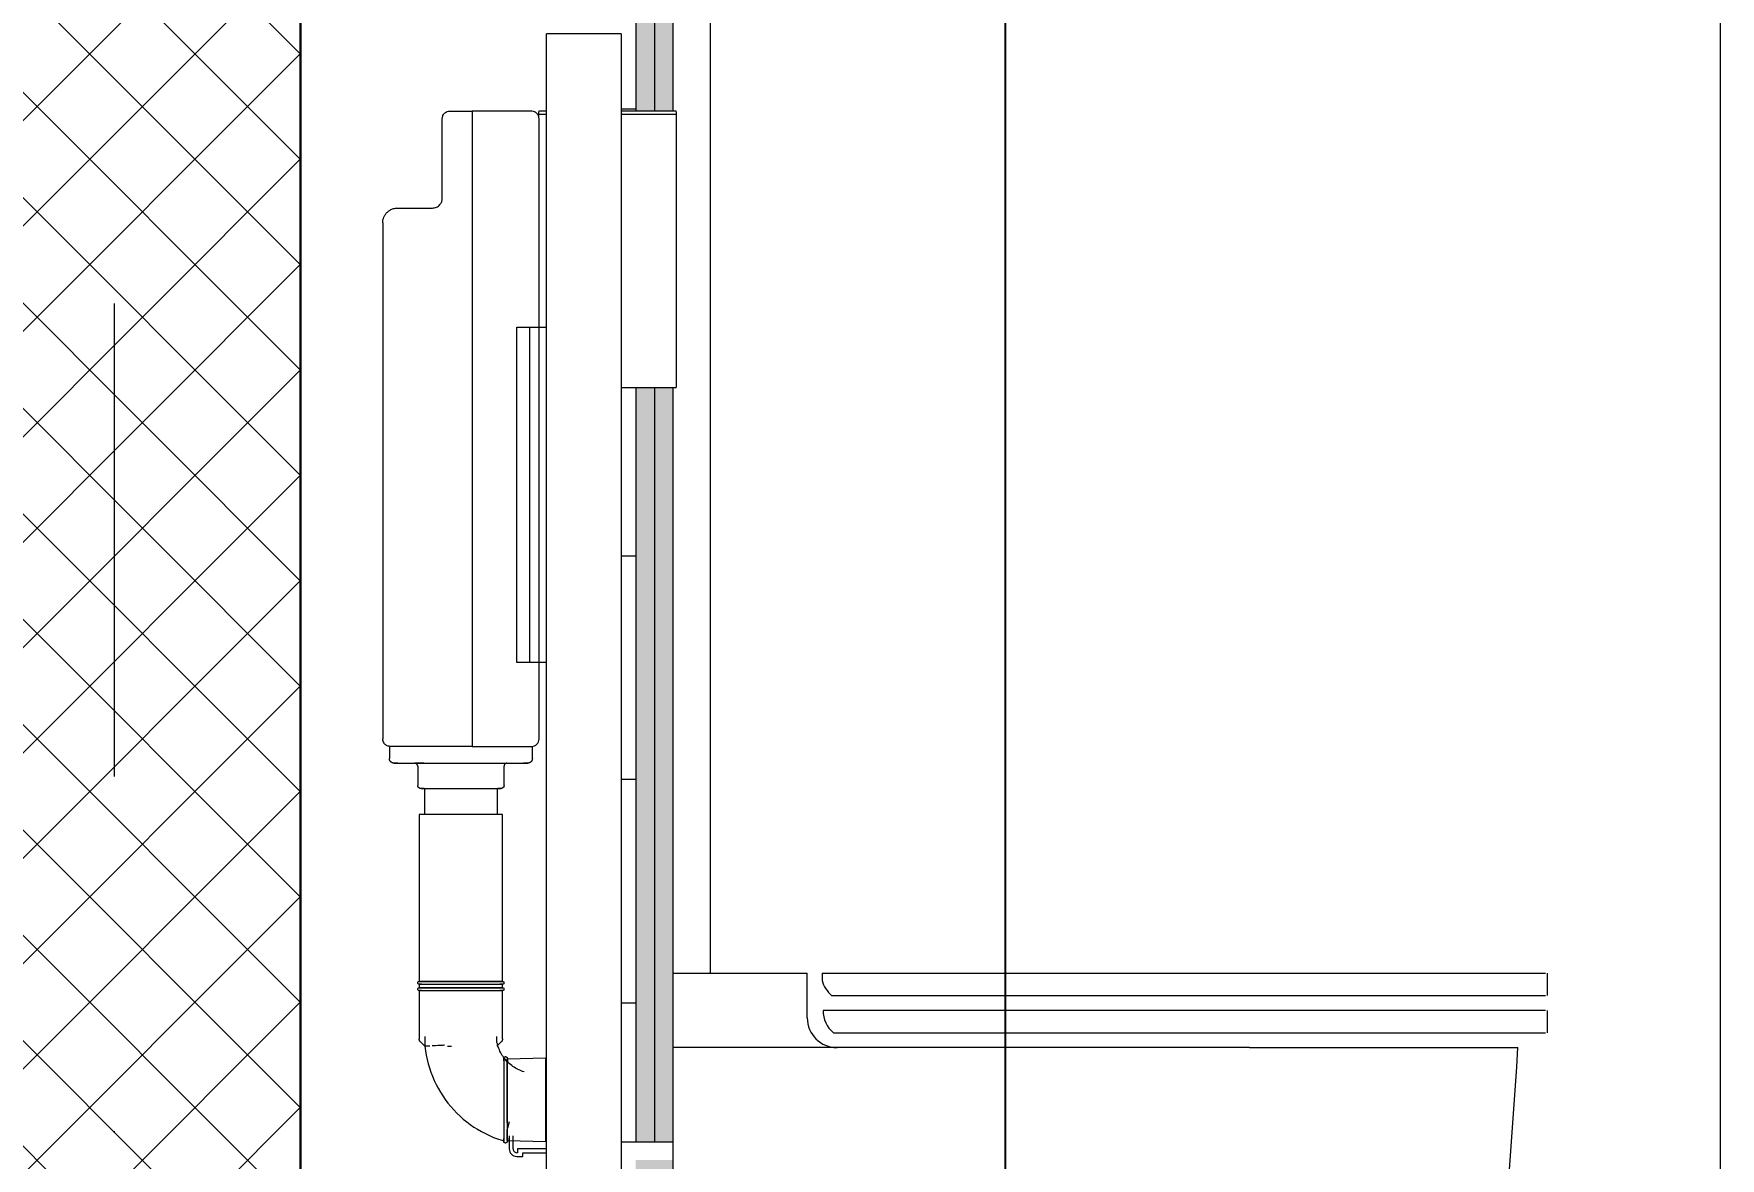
# Model space of a CAD drawing. Header units: centimetres. Extents: x 0 to 25250, y 0 to 2250.
# Drawn here: x 16360.2 to 16473.4, y 1446 to 1521.5 of the extents above; entities that cross this region are included whole.
import ezdxf

# ---------------------------------------------------------------- set-up
doc = ezdxf.new("R2010")
doc.units = ezdxf.units.CM
doc.linetypes.add('22-View-1$0$Dash dot', pattern=[79.375, 31.75, -23.8125, 0, -23.8125])
for name, color, linetype, lineweight in [('A-ANNO-DIMS', 7, 'Continuous', 9), ('A-DETL', 7, 'Continuous', 9), ('A-DETL-GENF', 7, 'Continuous', 9), ('A-WALL-FNSH', 7, 'Continuous', 9), ('A-WALL-PATT', 7, 'Continuous', 9), ('P-SANR-FIXT', 7, 'Continuous', 9), ('S-GRID', 7, 'Continuous', 9)]:
    doc.layers.add(name, color=color, linetype=linetype, lineweight=lineweight)
doc.styles.add('22-View-1$0$Arial Narrow', font='ARIALN.TTF', dxfattribs={"height": 10})
doc.dimstyles.new('22-View-1$0$TEC_DIM', dxfattribs={"dimscale": 30.48, "dimtxt": 10.23431, "dimasz": 0.492126, "dimexe": 0.393701, "dimexo": 0.246063, "dimgap": 0, "dimtad": 1, "dimdec": 0, "dimzin": 0, "dimdsep": 46, "dimtxsty": '22-View-1$0$Arial Narrow', "dimblk1": '22-View-1$0$_DotSmall', "dimblk2": '22-View-1$0$_DotSmall', "dimsah": 1, "dimcen": 0.09, "dimazin": 0, "dimtfac": 1, "dimtdec": 4, "dimtix": 1, "dimtmove": 0, "dimatfit": 3, "dimfxl": 1, "dimtvp": 1, "dimtolj": 1, "dimtzin": 0, "dimarcsym": 2})

# ---------------------------------------------------------------- blocks, each defined once
blk = doc.blocks.new('WC 01 - WC-2236030-5-5')
at = {"layer": 'P-SANR-FIXT', "color": 253, "true_color": 0xaaaaaa}
for p, q in [((-659.14, 53), (-650.14, 53)), ((-659.14, 48), (-659.14, 53)), ((-650.14, 50), (-650.14, 53)), ((-649.14, 53), (-620.44, 53)), ((-649.14, 53), (-649.14, 52.5)), ((-620.44, 53), (-600.59, 53)), ((-600.44, 51.5), (-600.44, 53)), ((-648.51, 51.5), (-620.44, 51.5)), ((-620.44, 51.5), (-600.59, 51.5)), ((-620.44, 50.5), (-649.08, 50.5)), ((-600.59, 50.5), (-620.44, 50.5)), ((-600.44, 49), (-600.44, 50.5)), ((-648.38, 49), (-620.44, 49)), ((-620.44, 49), (-600.59, 49)), ((-648.14, 48), (-659.14, 48)), ((-620.44, 48), (-648.14, 48)), ((-620.44, 48), (-602.44, 48)), ((-659.14, 18), (-620.44, 18)), ((-620.44, 18), (-611.69, 18))]:
    blk.add_line(p, q, dxfattribs=at)
at = {"layer": 'P-SANR-FIXT', "color": 253, "true_color": 0xaaaaaa, "flags": 128}
blk.add_lwpolyline([(-611.56, 18), (-608.62, 19.85), (-607.07, 21.67), (-605.8, 24.03), (-604.72, 27.16), (-603.9, 31.26), (-603.16, 37.6), (-602.51, 46.71), (-602.44, 48)], dxfattribs=at)
at = {"layer": 'P-SANR-FIXT', "color": 253, "true_color": 0xaaaaaa}
for centre, radius, start, end in [((-647.29, 52.98), 1.91, 194.5849, 230.646), ((-648.14, 50), 2, 180, 270), ((-647.17, 50.48), 1.91, 179.354, 230.646)]:
    blk.add_arc(centre, radius, start, end, dxfattribs=at)
blk.add_open_spline([(-659.14, 18), (-659.14, 19.41), (-659.14, 23.8), (-659.14, 30.16), (-659.14, 48)], degree=3, knots=[0, 0, 0, 0, 0.1687215, 0.4964137, 0.4964137, 0.4964137, 0.4964137], dxfattribs=at)
blk = doc.blocks.new('СИСТЕМА ЗА ВГРАЖДАНЕ GROHE - Rapid_SL_38675001-2232490-5-5')
at = {"layer": 'P-SANR-FIXT', "color": 253, "true_color": 0xaaaaaa}
for p, q in [((-667.64, 8.55), (-667.64, 116.05)), ((-662.64, 116.05), (-667.64, 116.05)), ((-662.64, 116.05), (-662.64, 8.55)), ((-674.64, 107.2), (-674.64, 110.35)), ((-674.14, 110.85), (-672.64, 110.85)), ((-668.64, 110.85), (-672.64, 110.85)), ((-672.64, 110.85), (-672.64, 68.22)), ((-667.64, 110.85), (-668.16, 110.85)), ((-668.16, 110.65), (-668.16, 110.84)), ((-668.16, 110.4), (-668.16, 110.65)), ((-668.16, 110.65), (-667.64, 110.65)), ((-668.14, 96.35), (-668.14, 110.35)), ((-658.94, 110.85), (-662.64, 110.85)), ((-662.64, 110.65), (-658.94, 110.65)), ((-658.94, 110.84), (-658.94, 110.65)), ((-658.94, 110.65), (-658.94, 110.35)), ((-658.94, 110.35), (-658.94, 108.17)), ((-658.94, 108.17), (-658.94, 107.75)), ((-658.94, 107.75), (-658.94, 95.95)), ((-674.64, 105), (-674.64, 107.2)), ((-677.64, 104.35), (-675.29, 104.35)), ((-678.64, 103.35), (-678.64, 68.72)), ((-669.64, 96.35), (-668.76, 96.35)), ((-669.64, 73.85), (-669.64, 96.35)), ((-668.76, 96.35), (-668.14, 96.35)), ((-668.76, 73.85), (-668.76, 96.35)), ((-668.14, 96.35), (-667.64, 96.35)), ((-668.14, 73.85), (-668.14, 96.35)), ((-667.64, 73.85), (-667.64, 96.35)), ((-658.94, 95.95), (-658.94, 95.53)), ((-658.94, 95.53), (-658.94, 92.3)), ((-662.64, 92.3), (-658.94, 92.3)), ((-668.76, 73.85), (-669.64, 73.85)), ((-668.14, 73.85), (-668.76, 73.85)), ((-668.14, 68.72), (-668.14, 73.85)), ((-667.64, 73.85), (-668.14, 73.85)), ((-678.19, 68.22), (-678.19, 67.4)), ((-672.64, 68.22), (-678.14, 68.22)), ((-672.64, 68.22), (-668.64, 68.22)), ((-668.59, 67.4), (-668.59, 68.22)), ((-676.29, 66.9), (-676.29, 65.6)), ((-670.49, 65.6), (-670.49, 66.9)), ((-675.84, 65.4), (-675.84, 63.64)), ((-674.97, 65.4), (-674.24, 65.4)), ((-673.39, 65.4), (-671.82, 65.4)), ((-670.94, 63.64), (-670.94, 65.4)), ((-676.19, 63.64), (-676.19, 52.45)), ((-670.59, 63.64), (-676.19, 63.64)), ((-670.59, 52.45), (-670.59, 63.64)), ((-676.19, 52.45), (-670.59, 52.45)), ((-676.19, 52.26), (-676.19, 52.02)), ((-676.19, 52.26), (-670.59, 52.26)), ((-670.59, 52.02), (-670.59, 52.26)), ((-676.19, 52.02), (-670.59, 52.02)), ((-676.19, 51.83), (-676.19, 48.6)), ((-676.19, 51.83), (-670.59, 51.83)), ((-670.59, 48.6), (-670.59, 51.83)), ((-675.81, 48.75), (-675.81, 48.09)), ((-670.98, 48.41), (-670.98, 48.75)), ((-676.11, 48.39), (-675.81, 48.09)), ((-674.28, 48.09), (-674.03, 48.09)), ((-670.98, 48.09), (-670.68, 48.39)), ((-667.68, 47.3), (-670.28, 47.23)), ((-670.28, 42.95), (-670.28, 47.23)), ((-667.68, 41.7), (-667.68, 47.3)), ((-670.28, 41.77), (-670.28, 42.51)), ((-670.14, 43.02), (-670.27, 42.59)), ((-670.14, 42.09), (-670.14, 41.2)), ((-669.89, 41.2), (-669.89, 42.08)), ((-670.5, 41.82), (-670.52, 41.74)), ((-670.28, 41.77), (-667.68, 41.7)), ((-667.64, 41.2), (-669.59, 41.2)), ((-669.59, 41.2), (-669.59, 40.95)), ((-669.24, 40.95), (-667.64, 40.95)), ((-669.24, 40.7), (-669.24, 40.95)), ((-659.14, 41.65), (-662.64, 41.65)), ((-669.64, 40.7), (-669.24, 40.7))]:
    blk.add_line(p, q, dxfattribs=at)
at = {"layer": 'P-SANR-FIXT', "color": 253, "true_color": 0xaaaaaa, "flags": 128}
for points in [[(-677.89, 67.1), (-677.91, 67.1), (-677.92, 67.1), (-677.93, 67.1), (-677.94, 67.1), (-677.95, 67.11), (-677.96, 67.11), (-677.98, 67.11), (-677.99, 67.12), (-678, 67.12), (-678.01, 67.12), (-678.02, 67.13), (-678.03, 67.13), (-678.04, 67.14), (-678.05, 67.15), (-678.06, 67.15), (-678.07, 67.16), (-678.08, 67.17), (-678.09, 67.17), (-678.1, 67.18), (-678.11, 67.19), (-678.12, 67.2), (-678.12, 67.21), (-678.13, 67.22), (-678.14, 67.23), (-678.15, 67.24), (-678.15, 67.25), (-678.16, 67.26), (-678.16, 67.27), (-678.17, 67.28), (-678.17, 67.29), (-678.18, 67.3), (-678.18, 67.31), (-678.18, 67.33), (-678.19, 67.34), (-678.19, 67.35), (-678.19, 67.36), (-678.19, 67.37), (-678.19, 67.39), (-678.19, 67.4), (-678.19, 67.4)], [(-677.89, 67.1), (-677.89, 67.1), (-677.88, 67.1), (-677.86, 67.1), (-677.84, 67.1), (-677.8, 67.1), (-677.76, 67.1), (-677.72, 67.1), (-677.66, 67.1), (-677.6, 67.1), (-677.54, 67.1), (-677.46, 67.1), (-677.38, 67.1), (-677.3, 67.1), (-677.21, 67.1), (-677.11, 67.1), (-677, 67.1), (-676.89, 67.1), (-676.78, 67.1), (-676.65, 67.1), (-676.53, 67.1), (-676.4, 67.1), (-676.26, 67.1), (-676.12, 67.1), (-675.97, 67.1), (-675.82, 67.1), (-675.67, 67.1), (-675.51, 67.1), (-675.35, 67.1), (-675.19, 67.1), (-675.02, 67.1), (-674.85, 67.1), (-674.68, 67.1), (-674.51, 67.1), (-674.33, 67.1), (-674.16, 67.1), (-673.98, 67.1), (-673.8, 67.1), (-673.62, 67.1), (-673.44, 67.1), (-673.26, 67.1), (-673.08, 67.1), (-672.9, 67.1), (-672.72, 67.1), (-672.55, 67.1), (-672.37, 67.1), (-672.2, 67.1), (-672.02, 67.1), (-671.85, 67.1), (-671.69, 67.1), (-671.52, 67.1), (-671.36, 67.1), (-671.2, 67.1), (-671.04, 67.1), (-670.89, 67.1), (-670.75, 67.1), (-670.6, 67.1), (-670.46, 67.1), (-670.33, 67.1), (-670.2, 67.1), (-670.08, 67.1), (-669.96, 67.1), (-669.84, 67.1), (-669.74, 67.1), (-669.63, 67.1), (-669.54, 67.1), (-669.45, 67.1), (-669.36, 67.1), (-669.29, 67.1), (-669.22, 67.1), (-669.15, 67.1), (-669.1, 67.1), (-669.05, 67.1), (-669, 67.1), (-668.97, 67.1), (-668.94, 67.1), (-668.92, 67.1), (-668.9, 67.1), (-668.89, 67.1), (-668.89, 67.1)], [(-677.63, 67.1), (-677.69, 67.1), (-677.74, 67.1), (-677.78, 67.1), (-677.82, 67.1), (-677.85, 67.1), (-677.87, 67.1), (-677.88, 67.1), (-677.89, 67.1), (-677.89, 67.1)], [(-676.29, 66.9), (-676.29, 66.91), (-676.29, 66.92), (-676.29, 66.92), (-676.3, 66.93), (-676.3, 66.94), (-676.3, 66.95), (-676.3, 66.96), (-676.3, 66.96), (-676.31, 66.97), (-676.31, 66.98), (-676.31, 66.99), (-676.32, 66.99), (-676.32, 67), (-676.32, 67.01), (-676.33, 67.01), (-676.33, 67.02), (-676.34, 67.03), (-676.34, 67.03), (-676.35, 67.04), (-676.35, 67.04), (-676.36, 67.05), (-676.37, 67.05), (-676.37, 67.06), (-676.38, 67.06), (-676.39, 67.07), (-676.39, 67.07), (-676.4, 67.08), (-676.41, 67.08), (-676.41, 67.08), (-676.42, 67.09), (-676.43, 67.09), (-676.44, 67.09), (-676.44, 67.09), (-676.45, 67.1), (-676.46, 67.1), (-676.47, 67.1), (-676.48, 67.1), (-676.48, 67.1), (-676.49, 67.1)], [(-675.89, 67.1), (-676.04, 67.1), (-676.18, 67.1), (-676.32, 67.1), (-676.46, 67.1)], [(-670.3, 67.1), (-670.31, 67.1), (-670.32, 67.1), (-670.33, 67.1), (-670.33, 67.1), (-670.34, 67.09), (-670.35, 67.09), (-670.36, 67.09), (-670.36, 67.09), (-670.37, 67.08), (-670.38, 67.08), (-670.39, 67.08), (-670.39, 67.07), (-670.4, 67.07), (-670.41, 67.07), (-670.41, 67.06), (-670.42, 67.06), (-670.43, 67.05), (-670.43, 67.05), (-670.44, 67.04), (-670.44, 67.03), (-670.45, 67.03), (-670.45, 67.02), (-670.46, 67.02), (-670.46, 67.01), (-670.47, 67), (-670.47, 66.99), (-670.47, 66.99), (-670.48, 66.98), (-670.48, 66.97), (-670.48, 66.97), (-670.49, 66.96), (-670.49, 66.95), (-670.49, 66.94), (-670.49, 66.93), (-670.49, 66.93), (-670.49, 66.92), (-670.49, 66.91), (-670.49, 66.9), (-670.49, 66.9)], [(-668.89, 67.1), (-668.9, 67.1), (-668.91, 67.1), (-668.93, 67.1), (-668.95, 67.1), (-668.98, 67.1), (-669.02, 67.1), (-669.07, 67.1), (-669.12, 67.1), (-669.18, 67.1)], [(-668.59, 67.4), (-668.59, 67.39), (-668.59, 67.38), (-668.6, 67.36), (-668.6, 67.35), (-668.6, 67.34), (-668.6, 67.33), (-668.61, 67.32), (-668.61, 67.31), (-668.61, 67.29), (-668.62, 67.28), (-668.62, 67.27), (-668.63, 67.26), (-668.63, 67.25), (-668.64, 67.24), (-668.65, 67.23), (-668.65, 67.22), (-668.66, 67.21), (-668.67, 67.2), (-668.68, 67.19), (-668.68, 67.19), (-668.69, 67.18), (-668.7, 67.17), (-668.71, 67.16), (-668.72, 67.15), (-668.73, 67.15), (-668.74, 67.14), (-668.75, 67.14), (-668.76, 67.13), (-668.77, 67.13), (-668.78, 67.12), (-668.8, 67.12), (-668.81, 67.11), (-668.82, 67.11), (-668.83, 67.11), (-668.84, 67.1), (-668.85, 67.1), (-668.87, 67.1), (-668.88, 67.1), (-668.89, 67.1), (-668.89, 67.1)], [(-676.09, 65.4), (-676.1, 65.4), (-676.11, 65.4), (-676.12, 65.4), (-676.13, 65.4), (-676.13, 65.4), (-676.14, 65.41), (-676.15, 65.41), (-676.16, 65.41), (-676.16, 65.41), (-676.17, 65.42), (-676.18, 65.42), (-676.19, 65.42), (-676.19, 65.43), (-676.2, 65.43), (-676.21, 65.44), (-676.21, 65.44), (-676.22, 65.44), (-676.23, 65.45), (-676.23, 65.46), (-676.24, 65.46), (-676.24, 65.47), (-676.25, 65.47), (-676.25, 65.48), (-676.26, 65.49), (-676.26, 65.49), (-676.27, 65.5), (-676.27, 65.51), (-676.27, 65.51), (-676.28, 65.52), (-676.28, 65.53), (-676.28, 65.54), (-676.28, 65.54), (-676.29, 65.55), (-676.29, 65.56), (-676.29, 65.57), (-676.29, 65.57), (-676.29, 65.58), (-676.29, 65.59), (-676.29, 65.6), (-676.29, 65.6)], [(-676.09, 65.4), (-676.09, 65.4), (-676.08, 65.4), (-676.07, 65.4), (-676.06, 65.4), (-676.04, 65.4), (-676.02, 65.4), (-675.99, 65.4), (-675.96, 65.4), (-675.92, 65.4), (-675.88, 65.4), (-675.84, 65.4), (-675.79, 65.4), (-675.74, 65.4), (-675.68, 65.4), (-675.62, 65.4), (-675.56, 65.4), (-675.49, 65.4), (-675.42, 65.4), (-675.35, 65.4), (-675.27, 65.4), (-675.2, 65.4), (-675.11, 65.4), (-675.03, 65.4), (-674.94, 65.4), (-674.85, 65.4), (-674.76, 65.4), (-674.67, 65.4), (-674.57, 65.4), (-674.47, 65.4), (-674.37, 65.4), (-674.27, 65.4), (-674.17, 65.4), (-674.06, 65.4), (-673.96, 65.4), (-673.85, 65.4), (-673.75, 65.4), (-673.64, 65.4), (-673.53, 65.4), (-673.42, 65.4), (-673.31, 65.4), (-673.21, 65.4), (-673.1, 65.4), (-672.99, 65.4), (-672.89, 65.4), (-672.78, 65.4), (-672.68, 65.4), (-672.57, 65.4), (-672.47, 65.4), (-672.37, 65.4), (-672.27, 65.4), (-672.17, 65.4), (-672.08, 65.4), (-671.98, 65.4), (-671.89, 65.4), (-671.8, 65.4), (-671.72, 65.4), (-671.64, 65.4), (-671.55, 65.4), (-671.48, 65.4), (-671.4, 65.4), (-671.33, 65.4), (-671.26, 65.4), (-671.2, 65.4), (-671.14, 65.4), (-671.08, 65.4), (-671.03, 65.4), (-670.98, 65.4), (-670.93, 65.4), (-670.89, 65.4), (-670.85, 65.4), (-670.82, 65.4), (-670.79, 65.4), (-670.76, 65.4), (-670.74, 65.4), (-670.72, 65.4), (-670.71, 65.4), (-670.7, 65.4), (-670.69, 65.4), (-670.69, 65.4)], [(-675.86, 65.4), (-675.9, 65.4), (-675.94, 65.4), (-675.97, 65.4), (-676, 65.4), (-676.03, 65.4), (-676.05, 65.4), (-676.07, 65.4), (-676.08, 65.4), (-676.09, 65.4), (-676.09, 65.4), (-676.09, 65.4)], [(-670.69, 65.4), (-670.7, 65.4), (-670.7, 65.4), (-670.71, 65.4), (-670.73, 65.4), (-670.75, 65.4), (-670.77, 65.4), (-670.8, 65.4), (-670.83, 65.4), (-670.87, 65.4), (-670.91, 65.4)], [(-670.49, 65.6), (-670.49, 65.59), (-670.49, 65.58), (-670.49, 65.58), (-670.5, 65.57), (-670.5, 65.56), (-670.5, 65.55), (-670.5, 65.55), (-670.5, 65.54), (-670.51, 65.53), (-670.51, 65.52), (-670.51, 65.52), (-670.52, 65.51), (-670.52, 65.5), (-670.52, 65.49), (-670.53, 65.49), (-670.53, 65.48), (-670.54, 65.47), (-670.54, 65.47), (-670.55, 65.46), (-670.55, 65.46), (-670.56, 65.45), (-670.57, 65.45), (-670.57, 65.44), (-670.58, 65.44), (-670.59, 65.43), (-670.59, 65.43), (-670.6, 65.42), (-670.61, 65.42), (-670.61, 65.42), (-670.62, 65.41), (-670.63, 65.41), (-670.64, 65.41), (-670.64, 65.41), (-670.65, 65.4), (-670.66, 65.4), (-670.67, 65.4), (-670.68, 65.4), (-670.68, 65.4), (-670.69, 65.4), (-670.69, 65.4)], [(-676.19, 52.26), (-676.2, 52.26), (-676.2, 52.26), (-676.2, 52.26), (-676.21, 52.26), (-676.21, 52.26), (-676.22, 52.26), (-676.22, 52.26), (-676.22, 52.26), (-676.23, 52.27), (-676.23, 52.27), (-676.23, 52.27), (-676.24, 52.27), (-676.24, 52.27), (-676.24, 52.27), (-676.25, 52.28), (-676.25, 52.28), (-676.25, 52.28), (-676.26, 52.28), (-676.26, 52.29), (-676.26, 52.29), (-676.26, 52.29), (-676.27, 52.29), (-676.27, 52.3), (-676.27, 52.3), (-676.27, 52.3), (-676.28, 52.31), (-676.28, 52.31), (-676.28, 52.31), (-676.28, 52.32), (-676.28, 52.32), (-676.28, 52.32), (-676.28, 52.33), (-676.29, 52.33), (-676.29, 52.34), (-676.29, 52.34), (-676.29, 52.34), (-676.29, 52.35), (-676.29, 52.35), (-676.29, 52.35), (-676.29, 52.36), (-676.29, 52.36), (-676.29, 52.37), (-676.29, 52.37), (-676.29, 52.37), (-676.29, 52.38), (-676.28, 52.38), (-676.28, 52.38), (-676.28, 52.39), (-676.28, 52.39), (-676.28, 52.39), (-676.28, 52.4), (-676.28, 52.4), (-676.27, 52.4), (-676.27, 52.41), (-676.27, 52.41), (-676.27, 52.41), (-676.27, 52.42), (-676.26, 52.42), (-676.26, 52.42), (-676.26, 52.43), (-676.25, 52.43), (-676.25, 52.43), (-676.25, 52.43), (-676.25, 52.43), (-676.24, 52.44), (-676.24, 52.44), (-676.24, 52.44), (-676.23, 52.44), (-676.23, 52.44), (-676.23, 52.44), (-676.22, 52.45), (-676.22, 52.45), (-676.21, 52.45), (-676.21, 52.45), (-676.21, 52.45), (-676.2, 52.45), (-676.2, 52.45), (-676.2, 52.45), (-676.19, 52.45)], [(-670.59, 52.45), (-670.6, 52.45), (-670.6, 52.45), (-670.61, 52.45), (-670.63, 52.45), (-670.65, 52.45), (-670.67, 52.45), (-670.7, 52.45), (-670.74, 52.45), (-670.77, 52.45), (-670.81, 52.45), (-670.86, 52.45), (-670.91, 52.45), (-670.96, 52.45), (-671.02, 52.45), (-671.08, 52.45), (-671.15, 52.45), (-671.22, 52.45), (-671.29, 52.45), (-671.36, 52.45), (-671.44, 52.45), (-671.52, 52.45), (-671.61, 52.45), (-671.7, 52.45), (-671.79, 52.45), (-671.88, 52.45), (-671.98, 52.45), (-672.07, 52.45), (-672.17, 52.45), (-672.28, 52.45), (-672.38, 52.45), (-672.48, 52.45), (-672.59, 52.45), (-672.7, 52.45), (-672.81, 52.45), (-672.92, 52.45), (-673.03, 52.45), (-673.14, 52.45), (-673.25, 52.45), (-673.36, 52.45), (-673.48, 52.45), (-673.59, 52.45), (-673.7, 52.45), (-673.81, 52.45), (-673.92, 52.45), (-674.03, 52.45), (-674.14, 52.45), (-674.25, 52.45), (-674.35, 52.45), (-674.46, 52.45), (-674.56, 52.45), (-674.66, 52.45), (-674.76, 52.45), (-674.85, 52.45), (-674.95, 52.45), (-675.04, 52.45), (-675.13, 52.45), (-675.22, 52.45), (-675.3, 52.45), (-675.38, 52.45), (-675.46, 52.45), (-675.53, 52.45), (-675.6, 52.45), (-675.67, 52.45), (-675.73, 52.45), (-675.79, 52.45), (-675.85, 52.45), (-675.9, 52.45), (-675.95, 52.45), (-675.99, 52.45), (-676.03, 52.45), (-676.07, 52.45), (-676.1, 52.45), (-676.12, 52.45), (-676.15, 52.45), (-676.17, 52.45), (-676.18, 52.45), (-676.19, 52.45), (-676.19, 52.45), (-676.19, 52.45)], [(-676.19, 52.45), (-676.19, 52.45), (-676.18, 52.45), (-676.17, 52.45), (-676.16, 52.45), (-676.14, 52.45), (-676.11, 52.45), (-676.08, 52.45), (-676.05, 52.45), (-676.01, 52.45)], [(-676.19, 52.26), (-676.19, 52.26), (-676.18, 52.26), (-676.17, 52.26), (-676.16, 52.26), (-676.14, 52.26), (-676.11, 52.26), (-676.08, 52.26), (-676.05, 52.26), (-676.01, 52.26), (-675.97, 52.26), (-675.93, 52.26), (-675.88, 52.26), (-675.82, 52.26), (-675.77, 52.26), (-675.7, 52.26), (-675.64, 52.26), (-675.57, 52.26), (-675.5, 52.26), (-675.42, 52.26), (-675.34, 52.26), (-675.26, 52.26), (-675.18, 52.26), (-675.09, 52.26), (-675, 52.26), (-674.91, 52.26), (-674.81, 52.26), (-674.71, 52.26), (-674.61, 52.26), (-674.51, 52.26), (-674.41, 52.26), (-674.3, 52.26), (-674.2, 52.26), (-674.09, 52.26), (-673.98, 52.26), (-673.87, 52.26), (-673.76, 52.26), (-673.65, 52.26), (-673.54, 52.26), (-673.42, 52.26), (-673.31, 52.26), (-673.2, 52.26), (-673.09, 52.26), (-672.98, 52.26), (-672.87, 52.26), (-672.76, 52.26), (-672.65, 52.26), (-672.54, 52.26), (-672.44, 52.26), (-672.33, 52.26), (-672.23, 52.26), (-672.13, 52.26), (-672.03, 52.26), (-671.93, 52.26), (-671.84, 52.26), (-671.75, 52.26), (-671.66, 52.26), (-671.57, 52.26), (-671.49, 52.26), (-671.41, 52.26), (-671.33, 52.26), (-671.25, 52.26), (-671.18, 52.26), (-671.12, 52.26), (-671.05, 52.26), (-670.99, 52.26), (-670.94, 52.26), (-670.89, 52.26), (-670.84, 52.26), (-670.79, 52.26), (-670.76, 52.26), (-670.72, 52.26), (-670.69, 52.26), (-670.66, 52.26), (-670.64, 52.26), (-670.62, 52.26), (-670.61, 52.26), (-670.6, 52.26), (-670.59, 52.26), (-670.59, 52.26)], [(-676.03, 52.26), (-676.07, 52.26), (-676.1, 52.26), (-676.12, 52.26), (-676.15, 52.26), (-676.17, 52.26), (-676.18, 52.26), (-676.19, 52.26), (-676.19, 52.26), (-676.19, 52.26)], [(-670.59, 52.26), (-670.6, 52.26), (-670.6, 52.26), (-670.61, 52.26), (-670.63, 52.26), (-670.65, 52.26), (-670.67, 52.26), (-670.7, 52.26), (-670.74, 52.26), (-670.77, 52.26)], [(-670.76, 52.45), (-670.72, 52.45), (-670.69, 52.45), (-670.66, 52.45), (-670.64, 52.45), (-670.62, 52.45), (-670.61, 52.45), (-670.6, 52.45), (-670.59, 52.45), (-670.59, 52.45)], [(-670.59, 52.45), (-670.59, 52.45), (-670.59, 52.45), (-670.58, 52.45), (-670.58, 52.45), (-670.57, 52.45), (-670.57, 52.45), (-670.57, 52.45), (-670.56, 52.45), (-670.56, 52.44), (-670.56, 52.44), (-670.55, 52.44), (-670.55, 52.44), (-670.55, 52.44), (-670.54, 52.44), (-670.54, 52.43), (-670.54, 52.43), (-670.53, 52.43), (-670.53, 52.43), (-670.53, 52.42), (-670.53, 52.42), (-670.52, 52.42), (-670.52, 52.42), (-670.52, 52.41), (-670.52, 52.41), (-670.51, 52.41), (-670.51, 52.4), (-670.51, 52.4), (-670.51, 52.4), (-670.51, 52.39), (-670.5, 52.39), (-670.5, 52.39), (-670.5, 52.38), (-670.5, 52.38), (-670.5, 52.37), (-670.5, 52.37), (-670.5, 52.37), (-670.5, 52.36), (-670.5, 52.36), (-670.5, 52.36), (-670.5, 52.35), (-670.5, 52.35), (-670.5, 52.34), (-670.5, 52.34), (-670.5, 52.34), (-670.5, 52.33), (-670.5, 52.33), (-670.5, 52.33), (-670.5, 52.32), (-670.51, 52.32), (-670.51, 52.32), (-670.51, 52.31), (-670.51, 52.31), (-670.51, 52.31), (-670.51, 52.3), (-670.52, 52.3), (-670.52, 52.3), (-670.52, 52.29), (-670.52, 52.29), (-670.53, 52.29), (-670.53, 52.28), (-670.53, 52.28), (-670.53, 52.28), (-670.54, 52.28), (-670.54, 52.28), (-670.54, 52.27), (-670.55, 52.27), (-670.55, 52.27), (-670.55, 52.27), (-670.56, 52.27), (-670.56, 52.27), (-670.57, 52.26), (-670.57, 52.26), (-670.57, 52.26), (-670.58, 52.26), (-670.58, 52.26), (-670.58, 52.26), (-670.59, 52.26), (-670.59, 52.26), (-670.59, 52.26)], [(-676.19, 51.83), (-676.2, 51.83), (-676.2, 51.83), (-676.2, 51.83), (-676.21, 51.83), (-676.21, 51.83), (-676.22, 51.83), (-676.22, 51.83), (-676.22, 51.83), (-676.23, 51.84), (-676.23, 51.84), (-676.23, 51.84), (-676.24, 51.84), (-676.24, 51.84), (-676.24, 51.84), (-676.25, 51.85), (-676.25, 51.85), (-676.25, 51.85), (-676.26, 51.85), (-676.26, 51.86), (-676.26, 51.86), (-676.26, 51.86), (-676.27, 51.86), (-676.27, 51.87), (-676.27, 51.87), (-676.27, 51.87), (-676.28, 51.88), (-676.28, 51.88), (-676.28, 51.88), (-676.28, 51.89), (-676.28, 51.89), (-676.28, 51.89), (-676.28, 51.9), (-676.29, 51.9), (-676.29, 51.91), (-676.29, 51.91), (-676.29, 51.91), (-676.29, 51.92), (-676.29, 51.92), (-676.29, 51.92), (-676.29, 51.93), (-676.29, 51.93), (-676.29, 51.94), (-676.29, 51.94), (-676.29, 51.94), (-676.29, 51.95), (-676.28, 51.95), (-676.28, 51.95), (-676.28, 51.96), (-676.28, 51.96), (-676.28, 51.96), (-676.28, 51.97), (-676.28, 51.97), (-676.27, 51.97), (-676.27, 51.98), (-676.27, 51.98), (-676.27, 51.98), (-676.27, 51.99), (-676.26, 51.99), (-676.26, 51.99), (-676.26, 52), (-676.25, 52), (-676.25, 52), (-676.25, 52), (-676.25, 52), (-676.24, 52.01), (-676.24, 52.01), (-676.24, 52.01), (-676.23, 52.01), (-676.23, 52.01), (-676.23, 52.01), (-676.22, 52.02), (-676.22, 52.02), (-676.21, 52.02), (-676.21, 52.02), (-676.21, 52.02), (-676.2, 52.02), (-676.2, 52.02), (-676.2, 52.02), (-676.19, 52.02)], [(-670.59, 52.02), (-670.6, 52.02), (-670.6, 52.02), (-670.61, 52.02), (-670.63, 52.02), (-670.65, 52.02), (-670.67, 52.02), (-670.7, 52.02), (-670.74, 52.02), (-670.77, 52.02), (-670.81, 52.02), (-670.86, 52.02), (-670.91, 52.02), (-670.96, 52.02), (-671.02, 52.02), (-671.08, 52.02), (-671.15, 52.02), (-671.22, 52.02), (-671.29, 52.02), (-671.36, 52.02), (-671.44, 52.02), (-671.52, 52.02), (-671.61, 52.02), (-671.7, 52.02), (-671.79, 52.02), (-671.88, 52.02), (-671.98, 52.02), (-672.07, 52.02), (-672.17, 52.02), (-672.28, 52.02), (-672.38, 52.02), (-672.48, 52.02), (-672.59, 52.02), (-672.7, 52.02), (-672.81, 52.02), (-672.92, 52.02), (-673.03, 52.02), (-673.14, 52.02), (-673.25, 52.02), (-673.36, 52.02), (-673.48, 52.02), (-673.59, 52.02), (-673.7, 52.02), (-673.81, 52.02), (-673.92, 52.02), (-674.03, 52.02), (-674.14, 52.02), (-674.25, 52.02), (-674.35, 52.02), (-674.46, 52.02), (-674.56, 52.02), (-674.66, 52.02), (-674.76, 52.02), (-674.85, 52.02), (-674.95, 52.02), (-675.04, 52.02), (-675.13, 52.02), (-675.22, 52.02), (-675.3, 52.02), (-675.38, 52.02), (-675.46, 52.02), (-675.53, 52.02), (-675.6, 52.02), (-675.67, 52.02), (-675.73, 52.02), (-675.79, 52.02), (-675.85, 52.02), (-675.9, 52.02), (-675.95, 52.02), (-675.99, 52.02), (-676.03, 52.02), (-676.07, 52.02), (-676.1, 52.02), (-676.12, 52.02), (-676.15, 52.02), (-676.17, 52.02), (-676.18, 52.02), (-676.19, 52.02), (-676.19, 52.02), (-676.19, 52.02)], [(-676.19, 52.02), (-676.19, 52.02), (-676.18, 52.02), (-676.17, 52.02), (-676.16, 52.02), (-676.14, 52.02), (-676.11, 52.02), (-676.08, 52.02), (-676.05, 52.02), (-676.01, 52.02)], [(-676.19, 51.83), (-676.19, 51.83), (-676.18, 51.83), (-676.17, 51.83), (-676.16, 51.83), (-676.14, 51.83), (-676.11, 51.83), (-676.08, 51.83), (-676.05, 51.83), (-676.01, 51.83), (-675.97, 51.83), (-675.93, 51.83), (-675.88, 51.83), (-675.82, 51.83), (-675.77, 51.83), (-675.7, 51.83), (-675.64, 51.83), (-675.57, 51.83), (-675.5, 51.83), (-675.42, 51.83), (-675.34, 51.83), (-675.26, 51.83), (-675.18, 51.83), (-675.09, 51.83), (-675, 51.83), (-674.91, 51.83), (-674.81, 51.83), (-674.71, 51.83), (-674.61, 51.83), (-674.51, 51.83), (-674.41, 51.83), (-674.3, 51.83), (-674.2, 51.83), (-674.09, 51.83), (-673.98, 51.83), (-673.87, 51.83), (-673.76, 51.83), (-673.65, 51.83), (-673.54, 51.83), (-673.42, 51.83), (-673.31, 51.83), (-673.2, 51.83), (-673.09, 51.83), (-672.98, 51.83), (-672.87, 51.83), (-672.76, 51.83), (-672.65, 51.83), (-672.54, 51.83), (-672.44, 51.83), (-672.33, 51.83), (-672.23, 51.83), (-672.13, 51.83), (-672.03, 51.83), (-671.93, 51.83), (-671.84, 51.83), (-671.75, 51.83), (-671.66, 51.83), (-671.57, 51.83), (-671.49, 51.83), (-671.41, 51.83), (-671.33, 51.83), (-671.25, 51.83), (-671.18, 51.83), (-671.12, 51.83), (-671.05, 51.83), (-670.99, 51.83), (-670.94, 51.83), (-670.89, 51.83), (-670.84, 51.83), (-670.79, 51.83), (-670.76, 51.83), (-670.72, 51.83), (-670.69, 51.83), (-670.66, 51.83), (-670.64, 51.83), (-670.62, 51.83), (-670.61, 51.83), (-670.6, 51.83), (-670.59, 51.83), (-670.59, 51.83)], [(-676.03, 51.83), (-676.07, 51.83), (-676.1, 51.83), (-676.12, 51.83), (-676.15, 51.83), (-676.17, 51.83), (-676.18, 51.83), (-676.19, 51.83), (-676.19, 51.83), (-676.19, 51.83)], [(-670.59, 51.83), (-670.6, 51.83), (-670.6, 51.83), (-670.61, 51.83), (-670.63, 51.83), (-670.65, 51.83), (-670.67, 51.83), (-670.7, 51.83), (-670.74, 51.83), (-670.77, 51.83)], [(-670.76, 52.02), (-670.72, 52.02), (-670.69, 52.02), (-670.66, 52.02), (-670.64, 52.02), (-670.62, 52.02), (-670.61, 52.02), (-670.6, 52.02), (-670.59, 52.02), (-670.59, 52.02)], [(-670.59, 52.02), (-670.59, 52.02), (-670.59, 52.02), (-670.58, 52.02), (-670.58, 52.02), (-670.57, 52.02), (-670.57, 52.02), (-670.57, 52.02), (-670.56, 52.02), (-670.56, 52.01), (-670.56, 52.01), (-670.55, 52.01), (-670.55, 52.01), (-670.55, 52.01), (-670.54, 52.01), (-670.54, 52), (-670.54, 52), (-670.53, 52), (-670.53, 52), (-670.53, 51.99), (-670.53, 51.99), (-670.52, 51.99), (-670.52, 51.99), (-670.52, 51.98), (-670.52, 51.98), (-670.51, 51.98), (-670.51, 51.97), (-670.51, 51.97), (-670.51, 51.97), (-670.51, 51.96), (-670.5, 51.96), (-670.5, 51.96), (-670.5, 51.95), (-670.5, 51.95), (-670.5, 51.94), (-670.5, 51.94), (-670.5, 51.94), (-670.5, 51.93), (-670.5, 51.93), (-670.5, 51.93), (-670.5, 51.92), (-670.5, 51.92), (-670.5, 51.91), (-670.5, 51.91), (-670.5, 51.91), (-670.5, 51.9), (-670.5, 51.9), (-670.5, 51.9), (-670.5, 51.89), (-670.51, 51.89), (-670.51, 51.89), (-670.51, 51.88), (-670.51, 51.88), (-670.51, 51.88), (-670.51, 51.87), (-670.52, 51.87), (-670.52, 51.87), (-670.52, 51.86), (-670.52, 51.86), (-670.53, 51.86), (-670.53, 51.85), (-670.53, 51.85), (-670.53, 51.85), (-670.54, 51.85), (-670.54, 51.85), (-670.54, 51.84), (-670.55, 51.84), (-670.55, 51.84), (-670.55, 51.84), (-670.56, 51.84), (-670.56, 51.84), (-670.57, 51.83), (-670.57, 51.83), (-670.57, 51.83), (-670.58, 51.83), (-670.58, 51.83), (-670.58, 51.83), (-670.59, 51.83), (-670.59, 51.83), (-670.59, 51.83)], [(-676.11, 48.39), (-676.11, 48.4), (-676.12, 48.41), (-676.13, 48.42), (-676.14, 48.42), (-676.14, 48.43), (-676.15, 48.44), (-676.16, 48.45), (-676.16, 48.47), (-676.17, 48.48), (-676.17, 48.49), (-676.18, 48.5), (-676.18, 48.51), (-676.18, 48.52), (-676.19, 48.53), (-676.19, 48.54), (-676.19, 48.56), (-676.19, 48.57), (-676.19, 48.58), (-676.19, 48.59), (-676.19, 48.6)], [(-675.81, 48.09), (-675.77, 47.79), (-675.72, 47.5), (-675.66, 47.21), (-675.59, 46.92), (-675.5, 46.64), (-675.41, 46.35), (-675.3, 46.08), (-675.18, 45.8), (-675.06, 45.53), (-674.92, 45.27), (-674.77, 45.01), (-674.61, 44.76), (-674.44, 44.52), (-674.26, 44.28), (-674.07, 44.05), (-673.87, 43.83), (-673.67, 43.61), (-673.45, 43.41), (-673.23, 43.21), (-673, 43.02), (-672.76, 42.84), (-672.52, 42.67), (-672.27, 42.52), (-672.01, 42.37), (-671.75, 42.23), (-671.48, 42.1), (-671.2, 41.98), (-670.93, 41.88), (-670.64, 41.78), (-670.52, 41.74)], [(-669.15, 46.38), (-669.25, 46.41), (-669.35, 46.44), (-669.44, 46.48), (-669.54, 46.53), (-669.63, 46.57), (-669.72, 46.62), (-669.81, 46.68), (-669.9, 46.73), (-669.98, 46.8), (-670.07, 46.86), (-670.15, 46.93), (-670.22, 47), (-670.3, 47.07), (-670.37, 47.15), (-670.43, 47.23), (-670.5, 47.31), (-670.56, 47.4), (-670.62, 47.48), (-670.67, 47.57), (-670.72, 47.66), (-670.77, 47.76), (-670.81, 47.85), (-670.85, 47.95), (-670.89, 48.05), (-670.92, 48.15), (-670.94, 48.25), (-670.97, 48.35), (-670.98, 48.41)], [(-670.59, 48.6), (-670.59, 48.59), (-670.59, 48.58), (-670.6, 48.56), (-670.6, 48.55), (-670.6, 48.54), (-670.6, 48.53), (-670.6, 48.52), (-670.61, 48.51), (-670.61, 48.49), (-670.62, 48.48), (-670.62, 48.47), (-670.63, 48.46), (-670.63, 48.45), (-670.64, 48.44), (-670.65, 48.43), (-670.65, 48.42), (-670.66, 48.41), (-670.67, 48.4), (-670.68, 48.39), (-670.68, 48.39)], [(-670.52, 47.27), (-670.52, 47.28), (-670.52, 47.28), (-670.52, 47.29), (-670.52, 47.29), (-670.52, 47.3), (-670.52, 47.3), (-670.51, 47.31), (-670.51, 47.31), (-670.51, 47.32), (-670.51, 47.32), (-670.51, 47.32), (-670.51, 47.33), (-670.5, 47.33), (-670.5, 47.34), (-670.5, 47.34), (-670.49, 47.35), (-670.49, 47.35), (-670.49, 47.35), (-670.49, 47.36), (-670.48, 47.36), (-670.48, 47.36), (-670.47, 47.37), (-670.47, 47.37), (-670.47, 47.37), (-670.46, 47.38), (-670.46, 47.38), (-670.45, 47.38), (-670.45, 47.38), (-670.44, 47.39), (-670.44, 47.39), (-670.44, 47.39), (-670.43, 47.39), (-670.43, 47.39), (-670.42, 47.39), (-670.42, 47.39), (-670.41, 47.4), (-670.41, 47.4), (-670.4, 47.4), (-670.4, 47.4), (-670.39, 47.4), (-670.39, 47.4), (-670.38, 47.4), (-670.38, 47.4), (-670.37, 47.39), (-670.37, 47.39), (-670.36, 47.39), (-670.36, 47.39), (-670.35, 47.39), (-670.35, 47.39), (-670.34, 47.39), (-670.34, 47.38), (-670.33, 47.38), (-670.33, 47.38), (-670.33, 47.38), (-670.32, 47.37), (-670.32, 47.37), (-670.31, 47.37), (-670.31, 47.36), (-670.31, 47.36), (-670.3, 47.36), (-670.3, 47.35), (-670.3, 47.35), (-670.29, 47.34), (-670.29, 47.34), (-670.29, 47.34), (-670.28, 47.33), (-670.28, 47.33), (-670.28, 47.32), (-670.28, 47.32), (-670.28, 47.31), (-670.28, 47.31), (-670.27, 47.3), (-670.27, 47.3), (-670.27, 47.29), (-670.27, 47.29), (-670.27, 47.28), (-670.27, 47.28), (-670.27, 47.27), (-670.27, 47.27)], [(-670.52, 47.27), (-670.52, 47.27), (-670.52, 47.26), (-670.52, 47.25), (-670.52, 47.24), (-670.52, 47.22), (-670.52, 47.19), (-670.52, 47.16), (-670.52, 47.13), (-670.52, 47.09), (-670.52, 47.05), (-670.52, 47.01), (-670.52, 46.96), (-670.52, 46.91), (-670.52, 46.85), (-670.52, 46.79), (-670.52, 46.72), (-670.52, 46.66), (-670.52, 46.58), (-670.52, 46.51), (-670.52, 46.43), (-670.52, 46.35), (-670.52, 46.27), (-670.52, 46.18), (-670.52, 46.09), (-670.52, 46), (-670.52, 45.9), (-670.52, 45.81), (-670.52, 45.71), (-670.52, 45.61), (-670.52, 45.5), (-670.52, 45.4), (-670.52, 45.29), (-670.52, 45.19), (-670.52, 45.08), (-670.52, 44.97), (-670.52, 44.86), (-670.52, 44.75), (-670.52, 44.64), (-670.52, 44.53), (-670.52, 44.42), (-670.52, 44.31), (-670.52, 44.2), (-670.52, 44.09), (-670.52, 43.98), (-670.52, 43.87), (-670.52, 43.76), (-670.52, 43.66), (-670.52, 43.55), (-670.52, 43.45), (-670.52, 43.35), (-670.52, 43.25), (-670.52, 43.15), (-670.52, 43.05), (-670.52, 42.96), (-670.52, 42.87), (-670.52, 42.78), (-670.52, 42.69), (-670.52, 42.61), (-670.52, 42.53), (-670.52, 42.46), (-670.52, 42.38), (-670.52, 42.31), (-670.52, 42.25), (-670.52, 42.18), (-670.52, 42.12), (-670.52, 42.07), (-670.52, 42.02), (-670.52, 41.97), (-670.52, 41.93), (-670.52, 41.89), (-670.52, 41.85), (-670.52, 41.82), (-670.52, 41.8), (-670.52, 41.77), (-670.52, 41.76), (-670.52, 41.74), (-670.52, 41.73), (-670.52, 41.73), (-670.52, 41.73)], [(-670.52, 47.11), (-670.52, 47.15), (-670.52, 47.18), (-670.52, 47.2), (-670.52, 47.23), (-670.52, 47.24), (-670.52, 47.26), (-670.52, 47.27), (-670.52, 47.27), (-670.52, 47.27)], [(-670.27, 41.73), (-670.27, 41.73), (-670.27, 41.74), (-670.27, 41.75), (-670.27, 41.76), (-670.27, 41.78), (-670.27, 41.81), (-670.27, 41.84), (-670.27, 41.87), (-670.27, 41.91), (-670.27, 41.95), (-670.27, 41.99), (-670.27, 42.04), (-670.27, 42.09), (-670.27, 42.15), (-670.27, 42.21), (-670.27, 42.28), (-670.27, 42.34), (-670.27, 42.42), (-670.27, 42.49), (-670.27, 42.57), (-670.27, 42.65), (-670.27, 42.73), (-670.27, 42.82), (-670.27, 42.91), (-670.27, 43), (-670.27, 43.1), (-670.27, 43.19), (-670.27, 43.29), (-670.27, 43.39), (-670.27, 43.5), (-670.27, 43.6), (-670.27, 43.71), (-670.27, 43.81), (-670.27, 43.92), (-670.27, 44.03), (-670.27, 44.14), (-670.27, 44.25), (-670.27, 44.36), (-670.27, 44.47), (-670.27, 44.58), (-670.27, 44.69), (-670.27, 44.8), (-670.27, 44.91), (-670.27, 45.02), (-670.27, 45.13), (-670.27, 45.24), (-670.27, 45.34), (-670.27, 45.45), (-670.27, 45.55), (-670.27, 45.65), (-670.27, 45.75), (-670.27, 45.85), (-670.27, 45.95), (-670.27, 46.04), (-670.27, 46.13), (-670.27, 46.22), (-670.27, 46.31), (-670.27, 46.39), (-670.27, 46.47), (-670.27, 46.54), (-670.27, 46.62), (-670.27, 46.69), (-670.27, 46.75), (-670.27, 46.82), (-670.27, 46.88), (-670.27, 46.93), (-670.27, 46.98), (-670.27, 47.03), (-670.27, 47.07), (-670.27, 47.11), (-670.27, 47.15), (-670.27, 47.18), (-670.27, 47.2), (-670.27, 47.23), (-670.27, 47.24), (-670.27, 47.26), (-670.27, 47.27), (-670.27, 47.27), (-670.27, 47.27)], [(-670.27, 47.27), (-670.27, 47.27), (-670.27, 47.26), (-670.27, 47.25), (-670.27, 47.24), (-670.27, 47.22), (-670.27, 47.19), (-670.27, 47.16), (-670.27, 47.13), (-670.27, 47.09), (-670.27, 47.05)], [(-667.68, 47.3), (-667.66, 47.33), (-667.64, 47.35)], [(-670.52, 41.73), (-670.52, 41.73), (-670.52, 41.74), (-670.52, 41.75), (-670.52, 41.76), (-670.52, 41.78), (-670.52, 41.81), (-670.52, 41.84), (-670.52, 41.87), (-670.52, 41.91)], [(-670.27, 41.93), (-670.27, 41.89), (-670.27, 41.85), (-670.27, 41.82), (-670.27, 41.8), (-670.27, 41.77), (-670.27, 41.76), (-670.27, 41.74), (-670.27, 41.73), (-670.27, 41.73), (-670.27, 41.73)], [(-670.27, 41.73), (-670.27, 41.72), (-670.27, 41.72), (-670.27, 41.71), (-670.27, 41.71), (-670.27, 41.7), (-670.27, 41.7), (-670.27, 41.69), (-670.28, 41.69), (-670.28, 41.68), (-670.28, 41.68), (-670.28, 41.68), (-670.28, 41.67), (-670.29, 41.67), (-670.29, 41.66), (-670.29, 41.66), (-670.29, 41.65), (-670.3, 41.65), (-670.3, 41.65), (-670.3, 41.64), (-670.31, 41.64), (-670.31, 41.64), (-670.31, 41.63), (-670.32, 41.63), (-670.32, 41.63), (-670.33, 41.62), (-670.33, 41.62), (-670.34, 41.62), (-670.34, 41.62), (-670.34, 41.61), (-670.35, 41.61), (-670.35, 41.61), (-670.36, 41.61), (-670.36, 41.61), (-670.37, 41.61), (-670.37, 41.61), (-670.38, 41.6), (-670.38, 41.6), (-670.39, 41.6), (-670.39, 41.6), (-670.4, 41.6), (-670.4, 41.6), (-670.41, 41.6), (-670.41, 41.6), (-670.42, 41.61), (-670.42, 41.61), (-670.43, 41.61), (-670.43, 41.61), (-670.44, 41.61), (-670.44, 41.61), (-670.45, 41.61), (-670.45, 41.62), (-670.46, 41.62), (-670.46, 41.62), (-670.46, 41.62), (-670.47, 41.63), (-670.47, 41.63), (-670.48, 41.63), (-670.48, 41.64), (-670.48, 41.64), (-670.49, 41.64), (-670.49, 41.65), (-670.49, 41.65), (-670.5, 41.66), (-670.5, 41.66), (-670.5, 41.66), (-670.5, 41.67), (-670.51, 41.67), (-670.51, 41.68), (-670.51, 41.68), (-670.51, 41.69), (-670.51, 41.69), (-670.52, 41.7), (-670.52, 41.7), (-670.52, 41.71), (-670.52, 41.71), (-670.52, 41.72), (-670.52, 41.72), (-670.52, 41.73), (-670.52, 41.73)], [(-667.65, 41.65), (-667.67, 41.68), (-667.68, 41.7)]]:
    blk.add_lwpolyline(points, dxfattribs=at)
at = {"layer": 'P-SANR-FIXT', "color": 253, "true_color": 0xaaaaaa}
for centre, radius, start, end in [((-668.64, 110.35), 0.5, 0, 90), ((-668.64, 110.35), 0.5, 15, 75), ((-668.64, 68.72), 0.5, 270, 0), ((-668.64, 68.72), 0.5, 270, 0), ((-669.64, 41.2), 0.5, 180, 270), ((-669.64, 41.2), 0.25, 180, 281.537)]:
    blk.add_arc(centre, radius, start, end, dxfattribs=at)
for points, knots in [([(-674.64, 110.35), (-674.64, 110.39), (-674.63, 110.47), (-674.6, 110.57), (-674.53, 110.67), (-674.46, 110.74), (-674.4, 110.78), (-674.35, 110.81), (-674.27, 110.84), (-674.2, 110.85), (-674.14, 110.85)], [0, 0, 0, 0, 0.142857, 0.285714, 0.428571, 0.571429, 0.678571, 0.732143, 0.785714, 1, 1, 1, 1]), ([(-675.29, 104.35), (-675.25, 104.35), (-675.16, 104.36), (-674.98, 104.42), (-674.8, 104.55), (-674.67, 104.77), (-674.64, 104.92), (-674.64, 105)], [0, 0, 0, 0, 0.142857, 0.285714, 0.571429, 0.785714, 1, 1, 1, 1]), ([(-678.14, 68.22), (-678.19, 68.22), (-678.28, 68.23), (-678.43, 68.3), (-678.59, 68.45), (-678.64, 68.62), (-678.64, 68.72)], [0, 0, 0, 0, 0.142857, 0.285714, 0.571429, 1, 1, 1, 1]), ([(-675.48, 48.11), (-675.55, 48.1), (-675.73, 48.09), (-675.81, 48.09), (-675.81, 48.09)], [-0.1666667, -0.1666667, -0.1666667, -0.1666667, -0.1111111, 0, 0, 0, 0]), ([(-674.49, 48.16), (-674.53, 48.16), (-674.81, 48.14), (-675.1, 48.13), (-675.3, 48.12), (-675.32, 48.12)], [-0.3498491, -0.3498491, -0.3498491, -0.3498491, -0.3333333, -0.2222222, -0.2050975, -0.2050975, -0.2050975, -0.2050975])]:
    blk.add_open_spline(points, degree=3, knots=knots, dxfattribs=at)
blk.add_open_spline([(-678.64, 103.35), (-678.64, 103.42), (-678.63, 103.55), (-678.57, 103.74), (-678.47, 103.92), (-678.33, 104.09), (-678.15, 104.22), (-677.92, 104.32), (-677.74, 104.35), (-677.64, 104.35)], degree=3, dxfattribs=at)
blk = doc.blocks.new('VITRINA - ВИТРИНА 80х240-2367799-5-5')
at = {"layer": 'P-SANR-FIXT', "color": 253, "true_color": 0xaaaaaa}
for p, q in [((-656.64, 53), (-656.64, 245.8)), ((-588.84, 10.2), (-588.84, 245.8))]:
    blk.add_line(p, q, dxfattribs=at)
blk = doc.blocks.new('22-View-1$0$_DotSmall')
at = {"color": 0, "linetype": 'ByBlock', "const_width": 0.5}
blk.add_lwpolyline([(-0.0625, 0, 1), (0.0625, 0, 1)], format="xyb", close=True, dxfattribs=at)
blk = doc.blocks.new('*D3198')
at = {"layer": 'A-ANNO-DIMS', "color": 0, "lineweight": -2, "transparency": 16777216}
for p, q in [((16425.42, 1413.47), (16425.42, 1653.47)), ((16430.27, 1653.47), (16437.42, 1653.47)), ((16430.27, 1413.47), (16437.42, 1413.47))]:
    blk.add_line(p, q, dxfattribs=at)
at = {"layer": 'A-ANNO-DIMS', "color": 0, "lineweight": -2, "transparency": 16777216, "xscale": 15, "yscale": 15, "zscale": 15}
for p, rotation in [((16425.42, 1653.47), 90), ((16425.42, 1413.47), 270)]:
    blk.add_blockref('22-View-1$0$_DotSmall', p, dxfattribs=dict(at, rotation=rotation))
at = {"layer": 'A-ANNO-DIMS', "color": 0, "transparency": 16777216, "insert": (16420.31, 1533.47), "char_height": 10, "width": 22.8079, "attachment_point": 5, "rotation": 90, "style": '22-View-1$0$Arial Narrow'}
blk.add_mtext('\\A1;240', dxfattribs=at)

msp = doc.modelspace()

# ---------------------------------------------------------------- hatches: boundary and pattern name
at = {"layer": 'A-DETL-GENF'}
h = msp.add_hatch(dxfattribs=at)
h.set_pattern_fill('FP1_8', color=256, style=0, pattern_type=2)
h.set_pattern_definition([(45, (15996.2383, 1739.3646), (-3.535534, 3.535534), []), (135, (15996.2383, 1739.3646), (-3.535534, -3.535534), [])])
h.paths.add_polyline_path([(16378.1, 1405.47), (16378.1, 1705.47), (16353.1, 1705.47), (16353.1, 1405.47)])
at = {"layer": 'A-WALL-PATT'}
h = msp.add_hatch(dxfattribs=at)
h.set_pattern_fill('FP1_9', color=256, style=0, pattern_type=2)
h.set_pattern_definition([(180, (16403.104, 1546.469), (-6e-14, -15), [])])
h.paths.add_polyline_path([(16399.6, 1405.47), (16400.6, 1405.47), (16400.6, 1445.92), (16399.6, 1445.92), (16399.6, 1414.02), (16399.35, 1414.02), (16399.35, 1406.32), (16399.43, 1406.32), (16399.43, 1406.02), (16395.6, 1406.02), (16395.6, 1405.47), (16399.43, 1405.47)])
h.paths.add_polyline_path([(16399.6, 1447.12), (16400.6, 1447.12), (16400.6, 1497.77), (16399.6, 1497.77), (16399.6, 1447.57)])
h.paths.add_polyline_path([(16400.6, 1516.31), (16400.6, 1687.47), (16395.6, 1687.47), (16395.6, 1521.52), (16399.6, 1521.52), (16399.6, 1516.31), (16400.03, 1516.31)])
at = {"layer": 'A-WALL-PATT', "lineweight": 5, "true_color": 0xffff80}
h = msp.add_hatch(color=51, dxfattribs=at)
h.paths.add_polyline_path([(16401.85, 1405.47), (16401.85, 1445.92), (16400.6, 1445.92), (16400.6, 1405.47)])
h.paths.add_polyline_path([(16400.6, 1447.12), (16401.85, 1447.12), (16401.85, 1497.77), (16400.6, 1497.77), (16400.6, 1448.26)])
h.paths.add_polyline_path([(16401.85, 1516.31), (16401.85, 1687.47), (16400.6, 1687.47), (16400.6, 1516.31)])
h = msp.add_hatch(color=51, dxfattribs=at)
h.paths.add_polyline_path([(16403.1, 1405.47), (16403.1, 1445.92), (16401.85, 1445.92), (16401.85, 1405.47)])
h.paths.add_polyline_path([(16403.1, 1447.12), (16403.1, 1497.77), (16401.85, 1497.77), (16401.85, 1447.12), (16402.43, 1447.12)])
h.paths.add_polyline_path([(16401.85, 1516.31), (16403.1, 1516.31), (16403.1, 1687.47), (16401.85, 1687.47), (16401.85, 1517.32)])

# ---------------------------------------------------------------- linework, layer by layer
at = {"layer": 'A-DETL', "color": 7, "lineweight": 30}
msp.add_line((16378.1, 1405.47), (16378.1, 1687.47), dxfattribs=at)
at = {"layer": 'A-WALL-FNSH', "lineweight": 5}
for p, q in [((16400.6, 1687.47), (16400.6, 1516.3)), ((16401.85, 1687.47), (16401.85, 1516.31)), ((16400.6, 1497.77), (16400.6, 1447.11)), ((16401.85, 1497.77), (16401.85, 1447.11))]:
    msp.add_line(p, q, dxfattribs=at)
at = {"layer": 'A-WALL-FNSH'}
for p, q in [((16403.1, 1516.31), (16403.1, 1687.47)), ((16403.1, 1458.47), (16403.1, 1497.77))]:
    msp.add_line(p, q, dxfattribs=at)
at = {"layer": 'S-GRID', "color": 1, "linetype": '22-View-1$0$Dash dot', "lineweight": 18, "true_color": 0xff0000}
msp.add_line((16365.6, 1312.72), (16365.6, 2057.56), dxfattribs=at)

# ---------------------------------------------------------------- block references
at = {"layer": 'P-SANR-FIXT', "color": 253, "true_color": 0xaaaaaa}
for name in ['VITRINA - ВИТРИНА 80х240-2367799-5-5', 'СИСТЕМА ЗА ВГРАЖДАНЕ GROHE - Rapid_SL_38675001-2232490-5-5', 'WC 01 - WC-2236030-5-5']:
    msp.add_blockref(name, (17062.25, 1405.47), dxfattribs=at)

# ---------------------------------------------------------------- dimensions: what is measured, and where the dimension line sits
at = {"layer": 'A-ANNO-DIMS'}
dim = msp.add_linear_dim(base=(16425.42, 1653.47), p1=(16422.77, 1413.47), p2=(16422.77, 1653.47), angle=90, dimstyle='22-View-1$0$TEC_DIM', override={"dimpost": '<>', "dimfxl": 240}, dxfattribs=at)
dim.commit()
dim.dimension.update_dxf_attribs({"geometry": '*D3198', "text_midpoint": (16420.31, 1533.47)})

doc.saveas('drawing.dxf')
